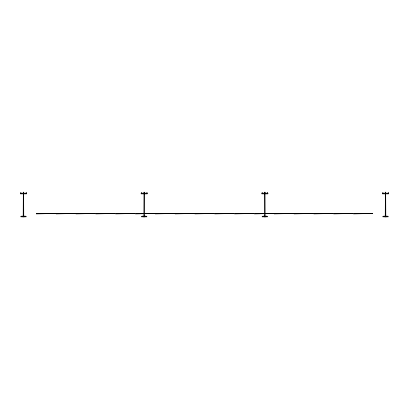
<?xml version="1.0" encoding="UTF-8"?>
<svg xmlns="http://www.w3.org/2000/svg" width="409" height="409" viewBox="0 0 409 409"><rect width="100%" height="100%" fill="white"/><g stroke="black" fill="none" stroke-linecap="round" stroke-linejoin="round"><path stroke-width="0.61" d="M23.201 215.978L23.318 192.174L23.635 192.174L23.753 215.978M143.881 215.978L144.004 192.174L144.316 192.174L144.433 215.978M264.567 215.978L264.684 192.174L264.996 192.174L265.119 215.978M385.247 215.978L385.365 192.174L385.682 192.174L385.799 215.978M21.457 216.156L25.491 216.156M142.143 216.156L146.177 216.156M262.823 216.156L266.857 216.156M383.509 216.156L387.543 216.156M20.787 216.647L26.166 216.647M141.468 216.647L146.846 216.647M262.154 216.647L267.532 216.647M382.834 216.647L388.213 216.647M20.787 216.826L26.166 216.826M141.468 216.826L146.846 216.826M262.154 216.826L267.532 216.826M382.834 216.826L388.213 216.826M388.361 193.181L388.361 192.619L388.136 193.181M386.311 216.826L384.741 216.826M385.636 193.181L385.636 192.619L385.411 193.181M382.911 193.181L382.911 192.619L382.691 193.181M267.675 193.181L267.675 192.619L267.45 193.181M265.625 216.826L264.056 216.826M264.955 193.181L264.955 192.619L264.73 193.181M262.23 193.181L262.23 192.619L262.005 193.181M146.995 193.181L146.995 192.619L146.77 193.181M144.944 216.826L143.375 216.826M144.27 193.181L144.27 192.619L144.045 193.181M141.55 193.181L141.55 192.619L141.325 193.181M26.309 193.181L26.309 192.619L26.089 193.181M24.259 216.826L22.689 216.826M23.589 193.181L23.589 192.619L23.364 193.181M20.864 193.181L20.864 192.619L20.639 193.181M26.503 193.181L20.45 193.181L20.45 193.856L26.503 193.856L26.503 193.181M147.184 193.181L141.131 193.181L141.131 193.856L147.184 193.856L147.184 193.181M267.869 193.181L261.816 193.181L261.816 193.856L267.869 193.856L267.869 193.181M388.55 193.181L382.497 193.181L382.497 193.856L388.55 193.856L388.55 193.181M55.527 213.58L36.253 213.8L55.527 213.58M75.353 213.58L56.079 213.8L75.353 213.58M95.179 213.58L75.905 213.8L95.179 213.58M115.006 213.58L95.732 213.8L115.006 213.58M134.832 213.58L115.558 213.8L134.832 213.58M154.658 213.58L135.384 213.8L154.658 213.58M174.485 213.58L155.21 213.8L174.485 213.58M194.311 213.58L175.037 213.8L194.311 213.58M214.137 213.58L194.863 213.8L214.137 213.58M233.963 213.58L214.689 213.8L233.963 213.58M253.79 213.58L234.515 213.8L253.79 213.58M273.616 213.58L254.342 213.8L273.616 213.58M293.442 213.58L274.168 213.8L293.442 213.58M313.268 213.58L293.994 213.8L313.268 213.58M333.095 213.58L313.821 213.8L333.095 213.58M352.921 213.58L333.647 213.8L352.921 213.58M372.747 213.58L353.473 213.8L372.747 213.58"/></g></svg>
